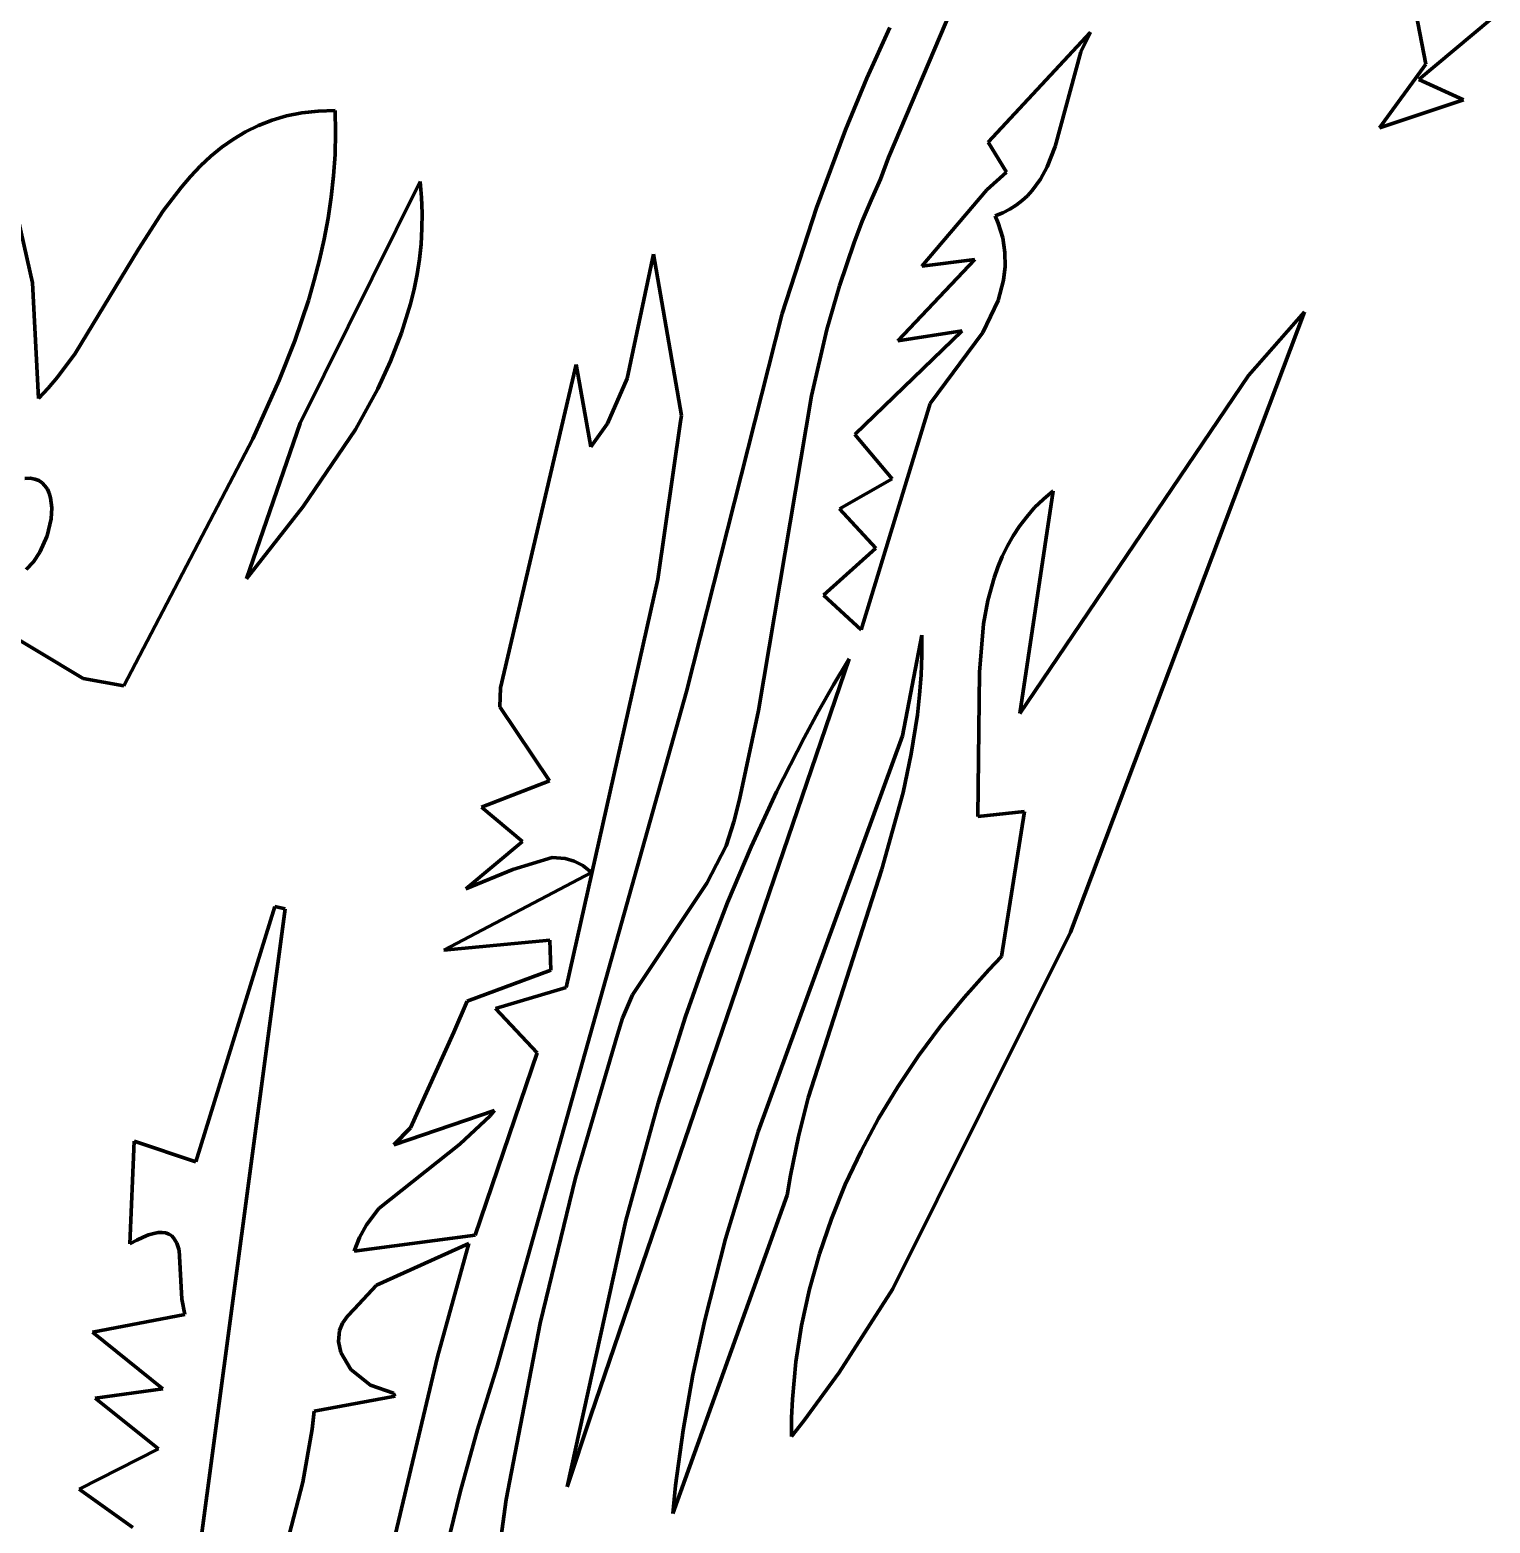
# Model space of a CAD drawing. Header units: millimetres. Extents: x 0 to 9.3, y 0 to 12.
# Drawn here: x 6.071 to 6.833, y 2.953 to 3.732 of the extents above; entities that cross this region are included whole.
import ezdxf

# ---------------------------------------------------------------- set-up
doc = ezdxf.new("R2010")
doc.units = ezdxf.units.MM
doc.layers.add('color#000000ff', color=7, linetype='CONTINUOUS', lineweight=100)
doc.layers.add('color#ffffffff', color=7, linetype='CONTINUOUS', lineweight=100)

msp = doc.modelspace()

# ---------------------------------------------------------------- linework, layer by layer
at = {"layer": 'color#000000ff'}
for p, q in [((6.51885, 3.66579), (6.55487, 3.75078)), ((6.79407, 3.74153), (6.79917, 3.71459)), ((6.51942, 3.73358), (6.50746, 3.70713)), ((6.79551, 3.70646), (6.8328, 3.7376)), ((6.62417, 3.73128), (6.57077, 3.67382)), ((6.61914, 3.72102), (6.62417, 3.73128)), ((6.60574, 3.6715), (6.61914, 3.72102)), ((6.79917, 3.71459), (6.77498, 3.68134)), ((6.50746, 3.70713), (6.49636, 3.68033)), ((6.81885, 3.69587), (6.79551, 3.70646)), ((6.77498, 3.68134), (6.81885, 3.69587)), ((6.20459, 3.68748), (6.19704, 3.68529)), ((6.21258, 3.68907), (6.20459, 3.68748)), ((6.22105, 3.69001), (6.21258, 3.68907)), ((6.23002, 3.69027), (6.22105, 3.69001)), ((6.23021, 3.6788), (6.23002, 3.69027)), ((6.18318, 3.67922), (6.17681, 3.67542)), ((6.18991, 3.68252), (6.18318, 3.67922)), ((6.19704, 3.68529), (6.18991, 3.68252)), ((6.22991, 3.66745), (6.23021, 3.6788)), ((6.49636, 3.68033), (6.48117, 3.63956)), ((6.17078, 3.67116), (6.16506, 3.66647)), ((6.17681, 3.67542), (6.17078, 3.67116)), ((6.57077, 3.67382), (6.58038, 3.65822)), ((6.60165, 3.66091), (6.60574, 3.6715)), ((6.16506, 3.66647), (6.15963, 3.66139)), ((6.22915, 3.65623), (6.22991, 3.66745)), ((6.51461, 3.65454), (6.51885, 3.66579)), ((6.15446, 3.65596), (6.14952, 3.65022)), ((6.15963, 3.66139), (6.15446, 3.65596)), ((6.22793, 3.64512), (6.22915, 3.65623)), ((6.58038, 3.65822), (6.57013, 3.64901)), ((6.59813, 3.65443), (6.60165, 3.66091)), ((6.14952, 3.65022), (6.14023, 3.63793)), ((6.27428, 3.65326), (6.21177, 3.52718)), ((6.27502, 3.64498), (6.27428, 3.65326)), ((6.50967, 3.64358), (6.51461, 3.65454)), ((6.57013, 3.64901), (6.53619, 3.60914)), ((6.59131, 3.64582), (6.59382, 3.64852)), ((6.59382, 3.64852), (6.59813, 3.65443)), ((6.2263, 3.63412), (6.22793, 3.64512)), ((6.27534, 3.63679), (6.27502, 3.64498)), ((6.50508, 3.63254), (6.50967, 3.64358)), ((6.58214, 3.63889), (6.58549, 3.64099)), ((6.58549, 3.64099), (6.58854, 3.64331)), ((6.58854, 3.64331), (6.59131, 3.64582)), ((6.0719, 3.60035), (6.06444, 3.63359)), ((6.14023, 3.63793), (6.12736, 3.61805)), ((6.22426, 3.62323), (6.2263, 3.63412)), ((6.27525, 3.62868), (6.27534, 3.63679)), ((6.48117, 3.63956), (6.46325, 3.58431)), ((6.50081, 3.62141), (6.50508, 3.63254)), ((6.57447, 3.63537), (6.57848, 3.63701)), ((6.57609, 3.63148), (6.57447, 3.63537)), ((6.57848, 3.63701), (6.58214, 3.63889)), ((6.27477, 3.62066), (6.27525, 3.62868)), ((6.57838, 3.62382), (6.57609, 3.63148)), ((6.12736, 3.61805), (6.0942, 3.56358)), ((6.22184, 3.61244), (6.22426, 3.62323)), ((6.27392, 3.61273), (6.27477, 3.62066)), ((6.4932, 3.5989), (6.50081, 3.62141)), ((6.57953, 3.61631), (6.57838, 3.62382)), ((6.21907, 3.60175), (6.22184, 3.61244)), ((6.27271, 3.60488), (6.27392, 3.61273)), ((6.39615, 3.61542), (6.38239, 3.55039)), ((6.41064, 3.53121), (6.39615, 3.61542)), ((6.5639, 3.61252), (6.52364, 3.57008)), ((6.53619, 3.60914), (6.5639, 3.61252)), ((6.57879, 3.60175), (6.57963, 3.60896)), ((6.57963, 3.60896), (6.57953, 3.61631)), ((6.21597, 3.59114), (6.21907, 3.60175)), ((6.27116, 3.59711), (6.27271, 3.60488)), ((6.57597, 3.59123), (6.57879, 3.60175)), ((6.07503, 3.53994), (6.0719, 3.60035)), ((6.26929, 3.58942), (6.27116, 3.59711)), ((6.48666, 3.57612), (6.4932, 3.5989)), ((6.20887, 3.57019), (6.21597, 3.59114)), ((6.26463, 3.5743), (6.26929, 3.58942)), ((6.56796, 3.57439), (6.57597, 3.59123)), ((6.61376, 3.26154), (6.73597, 3.58525)), ((6.73597, 3.58525), (6.7066, 3.55198)), ((6.46325, 3.58431), (6.4134, 3.38704)), ((6.20071, 3.54953), (6.20887, 3.57019)), ((6.25888, 3.5595), (6.26463, 3.5743)), ((6.4785, 3.5415), (6.48666, 3.57612)), ((6.55714, 3.5753), (6.50115, 3.52126)), ((6.52364, 3.57008), (6.55714, 3.5753)), ((6.54051, 3.53738), (6.56796, 3.57439)), ((6.0942, 3.56358), (6.08501, 3.55122)), ((6.25215, 3.54501), (6.25888, 3.5595)), ((6.35568, 3.55783), (6.31629, 3.38902)), ((6.36332, 3.51482), (6.35568, 3.55783)), ((6.08501, 3.55122), (6.08013, 3.54542)), ((6.18691, 3.51902), (6.20071, 3.54953)), ((6.38239, 3.55039), (6.37212, 3.52699)), ((6.7066, 3.55198), (6.58725, 3.37566)), ((6.08013, 3.54542), (6.07503, 3.53994)), ((6.24051, 3.52387), (6.25215, 3.54501)), ((6.45093, 3.37711), (6.4785, 3.5415)), ((6.41016, 3.5281), (6.41064, 3.53121)), ((6.50444, 3.41929), (6.54051, 3.53738)), ((6.21177, 3.52718), (6.18364, 3.44592)), ((6.21326, 3.4836), (6.24051, 3.52387)), ((6.37212, 3.52699), (6.36332, 3.51482)), ((6.39842, 3.44576), (6.41016, 3.5281)), ((6.1197, 3.39009), (6.18691, 3.51902)), ((6.50115, 3.52126), (6.52061, 3.49804)), ((6.068, 3.49828), (6.07071, 3.49836)), ((6.07071, 3.49836), (6.07312, 3.49799)), ((6.07312, 3.49799), (6.07521, 3.4972)), ((6.07521, 3.4972), (6.077, 3.49603)), ((6.077, 3.49603), (6.0785, 3.49452)), ((6.0785, 3.49452), (6.07973, 3.49269)), ((6.07973, 3.49269), (6.08068, 3.49059)), ((6.52061, 3.49804), (6.49316, 3.48244)), ((6.58725, 3.37566), (6.60464, 3.49184)), ((6.60464, 3.49184), (6.59962, 3.48755)), ((6.08068, 3.49059), (6.08137, 3.48826)), ((6.08137, 3.48826), (6.08199, 3.48302)), ((6.59962, 3.48755), (6.59504, 3.48305)), ((6.08169, 3.47726), (6.07963, 3.46828)), ((6.08199, 3.48302), (6.08169, 3.47726)), ((6.18364, 3.44592), (6.21326, 3.4836)), ((6.49316, 3.48244), (6.51208, 3.46197)), ((6.5909, 3.47833), (6.58716, 3.47342)), ((6.59504, 3.48305), (6.5909, 3.47833)), ((6.58381, 3.46833), (6.58082, 3.46307)), ((6.58716, 3.47342), (6.58381, 3.46833)), ((6.07963, 3.46828), (6.07587, 3.45976)), ((6.51208, 3.46197), (6.48481, 3.43734)), ((6.58082, 3.46307), (6.57818, 3.45764)), ((6.07256, 3.45482), (6.06867, 3.45079)), ((6.07587, 3.45976), (6.07256, 3.45482)), ((6.57818, 3.45764), (6.57586, 3.45207)), ((6.35061, 3.23256), (6.39842, 3.44576)), ((6.57385, 3.44636), (6.57065, 3.43458)), ((6.57586, 3.45207), (6.57385, 3.44636)), ((6.48481, 3.43734), (6.50444, 3.41929)), ((6.57065, 3.43458), (6.56842, 3.42239)), ((6.04134, 3.42817), (6.09837, 3.39381)), ((6.56842, 3.42239), (6.56619, 3.3972)), ((6.5362, 3.41657), (6.526, 3.3639)), ((6.53619, 3.40606), (6.5362, 3.41657)), ((6.53579, 3.39563), (6.53619, 3.40606)), ((6.36343, 3.00913), (6.49827, 3.40417)), ((6.49827, 3.40417), (6.49011, 3.39056)), ((6.09837, 3.39381), (6.1197, 3.39009)), ((6.49011, 3.39056), (6.48225, 3.3768)), ((6.53501, 3.38527), (6.53579, 3.39563)), ((6.56619, 3.3972), (6.56542, 3.32187)), ((6.4134, 3.38704), (6.31429, 3.03423)), ((6.31629, 3.38902), (6.31599, 3.37902)), ((6.53388, 3.37497), (6.53501, 3.38527)), ((6.31599, 3.37902), (6.34188, 3.3404)), ((6.441, 3.33064), (6.45093, 3.37711)), ((6.48225, 3.3768), (6.47468, 3.36291)), ((6.53067, 3.35455), (6.53388, 3.37497)), ((6.526, 3.3639), (6.45082, 3.15739)), ((6.47468, 3.36291), (6.46036, 3.33471)), ((6.52637, 3.33432), (6.53067, 3.35455)), ((6.34188, 3.3404), (6.30625, 3.32673)), ((6.43805, 3.31914), (6.441, 3.33064)), ((6.46036, 3.33471), (6.44708, 3.30603)), ((6.51531, 3.29431), (6.52637, 3.33432)), ((6.30625, 3.32673), (6.32771, 3.30888)), ((6.56542, 3.32187), (6.58979, 3.32441)), ((6.58979, 3.32441), (6.57783, 3.2488)), ((6.43396, 3.30651), (6.43805, 3.31914)), ((6.32771, 3.30888), (6.29814, 3.28402)), ((6.42399, 3.28713), (6.43396, 3.30651)), ((6.44708, 3.30603), (6.43478, 3.27689)), ((6.32276, 3.29411), (6.34326, 3.30045)), ((6.34326, 3.30045), (6.35009, 3.29999)), ((6.35009, 3.29999), (6.35464, 3.2986)), ((6.35464, 3.2986), (6.35916, 3.2962)), ((6.36367, 3.29265), (6.28673, 3.25201)), ((6.29814, 3.28402), (6.32276, 3.29411)), ((6.35916, 3.2962), (6.36367, 3.29265)), ((6.47684, 3.17501), (6.51531, 3.29431)), ((6.38513, 3.2287), (6.42399, 3.28713)), ((6.15008, 2.87102), (6.20381, 3.27373)), ((6.19838, 3.27495), (6.15729, 3.14159)), ((6.20381, 3.27373), (6.19838, 3.27495)), ((6.43478, 3.27689), (6.42339, 3.24737)), ((6.52109, 3.07526), (6.61376, 3.26154)), ((6.28673, 3.25201), (6.34204, 3.25731)), ((6.34204, 3.25731), (6.34246, 3.24161)), ((6.42339, 3.24737), (6.41285, 3.2175)), ((6.57783, 3.2488), (6.57113, 3.24184)), ((6.34246, 3.24161), (6.29877, 3.22538)), ((6.57113, 3.24184), (6.5582, 3.22745)), ((6.31361, 3.22166), (6.35061, 3.23256)), ((6.37996, 3.21658), (6.38513, 3.2287)), ((6.5582, 3.22745), (6.54593, 3.21247)), ((6.29877, 3.22538), (6.29188, 3.20931)), ((6.33545, 3.19845), (6.31361, 3.22166)), ((6.37739, 3.20802), (6.37996, 3.21658)), ((6.41285, 3.2175), (6.39849, 3.17215)), ((6.54593, 3.21247), (6.53437, 3.19692)), ((6.29188, 3.20931), (6.26935, 3.15928)), ((6.35535, 3.13321), (6.37739, 3.20802)), ((6.30304, 3.10331), (6.33545, 3.19845)), ((6.53437, 3.19692), (6.52357, 3.18083)), ((6.52357, 3.18083), (6.51357, 3.16426)), ((6.39849, 3.17215), (6.38168, 3.11092)), ((6.47177, 3.15482), (6.47684, 3.17501)), ((6.26055, 3.15054), (6.3131, 3.16843)), ((6.31082, 3.16561), (6.29497, 3.15089)), ((6.3131, 3.16843), (6.31082, 3.16561)), ((6.26935, 3.15928), (6.26055, 3.15054)), ((6.45082, 3.15739), (6.43372, 3.10139)), ((6.51357, 3.16426), (6.50444, 3.14722)), ((6.12512, 3.15233), (6.12275, 3.09876)), ((6.15729, 3.14159), (6.12512, 3.15233)), ((6.29497, 3.15089), (6.2527, 3.11732)), ((6.46763, 3.13445), (6.47177, 3.15482)), ((6.50444, 3.14722), (6.49621, 3.12975)), ((6.33687, 3.05736), (6.35535, 3.13321)), ((6.46596, 3.12419), (6.46763, 3.13445)), ((6.49621, 3.12975), (6.48894, 3.11189)), ((6.40613, 2.95798), (6.46596, 3.12419)), ((6.2527, 3.11732), (6.24627, 3.10866)), ((6.38168, 3.11092), (6.35109, 2.97192)), ((6.48894, 3.11189), (6.48267, 3.09366)), ((6.12637, 3.10076), (6.12966, 3.10232)), ((6.12966, 3.10232), (6.13261, 3.10348)), ((6.13261, 3.10348), (6.13526, 3.10426)), ((6.13526, 3.10426), (6.13761, 3.10467)), ((6.13761, 3.10467), (6.13969, 3.10474)), ((6.13969, 3.10474), (6.14151, 3.10448)), ((6.14151, 3.10448), (6.14309, 3.10393)), ((6.14309, 3.10393), (6.14445, 3.1031)), ((6.14445, 3.1031), (6.1456, 3.10202)), ((6.1456, 3.10202), (6.14736, 3.09917)), ((6.23992, 3.09491), (6.30304, 3.10331)), ((6.24274, 3.10213), (6.23992, 3.09491)), ((6.24627, 3.10866), (6.24274, 3.10213)), ((6.12275, 3.09876), (6.12637, 3.10076)), ((6.14736, 3.09917), (6.14851, 3.09557)), ((6.14851, 3.09557), (6.14999, 3.06994)), ((6.29979, 3.09892), (6.25147, 3.07719)), ((6.28343, 3.03987), (6.29979, 3.09892)), ((6.43372, 3.10139), (6.42282, 3.05895)), ((6.48267, 3.09366), (6.47745, 3.07511)), ((6.25147, 3.07719), (6.23993, 3.06469)), ((6.47745, 3.07511), (6.47334, 3.05626)), ((6.49305, 3.03158), (6.52109, 3.07526)), ((6.14999, 3.06994), (6.15146, 3.0619)), ((6.23993, 3.06469), (6.23632, 3.06112)), ((6.15146, 3.0619), (6.10336, 3.05265)), ((6.23379, 3.05739), (6.23227, 3.05356)), ((6.23632, 3.06112), (6.23379, 3.05739)), ((6.31923, 2.96529), (6.33687, 3.05736)), ((6.42282, 3.05895), (6.41668, 3.03039)), ((6.47334, 3.05626), (6.47037, 3.03715)), ((6.10336, 3.05265), (6.14003, 3.02309)), ((6.23227, 3.05356), (6.23169, 3.04775)), ((6.23169, 3.04775), (6.23291, 3.04204)), ((6.21708, 2.76141), (6.28343, 3.03987)), ((6.23291, 3.04204), (6.2382, 3.03326)), ((6.2382, 3.03326), (6.24833, 3.02505)), ((6.31429, 3.03423), (6.30426, 3.00188)), ((6.47037, 3.03715), (6.4686, 3.01781)), ((6.24833, 3.02505), (6.26048, 3.02084)), ((6.41668, 3.03039), (6.41158, 3.00162)), ((6.47456, 3.00645), (6.49305, 3.03158)), ((6.14003, 3.02309), (6.1047, 3.01821)), ((6.1047, 3.01821), (6.13773, 2.99181)), ((6.2612, 3.01929), (6.21908, 3.01144)), ((6.26048, 3.02084), (6.2612, 3.01929)), ((6.4686, 3.01781), (6.46818, 3.00807)), ((6.21908, 3.01144), (6.21787, 3.00211)), ((6.35109, 2.97192), (6.36343, 3.00913)), ((6.21787, 3.00211), (6.21315, 2.9744)), ((6.30426, 3.00188), (6.29524, 2.96927)), ((6.41158, 3.00162), (6.40763, 2.97259)), ((6.46818, 3.00807), (6.46808, 2.99829)), ((6.46808, 2.99829), (6.47456, 3.00645)), ((6.13773, 2.99181), (6.09633, 2.97079)), ((6.09633, 2.97079), (6.12442, 2.95072)), ((6.21315, 2.9744), (6.19191, 2.89302)), ((6.40763, 2.97259), (6.40613, 2.95798)), ((6.29524, 2.96927), (6.28323, 2.91997)), ((6.3063, 2.87246), (6.31923, 2.96529))]:
    msp.add_line(p, q, dxfattribs=at)
at = {"layer": 'color#ffffffff'}
for p, q in [((6.55487, 3.75078), (6.51885, 3.66579)), ((6.79917, 3.71459), (6.79407, 3.74153)), ((6.50746, 3.70713), (6.51942, 3.73358)), ((6.8328, 3.7376), (6.79551, 3.70646)), ((6.57077, 3.67382), (6.62417, 3.73128)), ((6.62417, 3.73128), (6.61914, 3.72102)), ((6.61914, 3.72102), (6.60574, 3.6715)), ((6.77498, 3.68134), (6.79917, 3.71459)), ((6.49636, 3.68033), (6.50746, 3.70713)), ((6.79551, 3.70646), (6.81885, 3.69587)), ((6.81885, 3.69587), (6.77498, 3.68134)), ((6.19704, 3.68529), (6.20459, 3.68748)), ((6.20459, 3.68748), (6.21258, 3.68907)), ((6.21258, 3.68907), (6.22105, 3.69001)), ((6.22105, 3.69001), (6.23002, 3.69027)), ((6.23002, 3.69027), (6.23021, 3.6788)), ((6.17681, 3.67542), (6.18318, 3.67922)), ((6.18318, 3.67922), (6.18991, 3.68252)), ((6.18991, 3.68252), (6.19704, 3.68529)), ((6.23021, 3.6788), (6.22991, 3.66745)), ((6.48117, 3.63956), (6.49636, 3.68033)), ((6.16506, 3.66647), (6.17078, 3.67116)), ((6.17078, 3.67116), (6.17681, 3.67542)), ((6.58038, 3.65822), (6.57077, 3.67382)), ((6.60574, 3.6715), (6.60165, 3.66091)), ((6.15963, 3.66139), (6.16506, 3.66647)), ((6.22991, 3.66745), (6.22915, 3.65623)), ((6.51885, 3.66579), (6.51461, 3.65454)), ((6.14952, 3.65022), (6.15446, 3.65596)), ((6.15446, 3.65596), (6.15963, 3.66139)), ((6.22915, 3.65623), (6.22793, 3.64512)), ((6.57013, 3.64901), (6.58038, 3.65822)), ((6.60165, 3.66091), (6.59813, 3.65443)), ((6.14023, 3.63793), (6.14952, 3.65022)), ((6.21177, 3.52718), (6.27428, 3.65326)), ((6.27428, 3.65326), (6.27502, 3.64498)), ((6.51461, 3.65454), (6.50967, 3.64358)), ((6.53619, 3.60914), (6.57013, 3.64901)), ((6.59382, 3.64852), (6.59131, 3.64582)), ((6.59813, 3.65443), (6.59382, 3.64852)), ((6.22793, 3.64512), (6.2263, 3.63412)), ((6.27502, 3.64498), (6.27534, 3.63679)), ((6.50967, 3.64358), (6.50508, 3.63254)), ((6.58549, 3.64099), (6.58214, 3.63889)), ((6.58854, 3.64331), (6.58549, 3.64099)), ((6.59131, 3.64582), (6.58854, 3.64331)), ((6.06444, 3.63359), (6.0719, 3.60035)), ((6.12736, 3.61805), (6.14023, 3.63793)), ((6.2263, 3.63412), (6.22426, 3.62323)), ((6.27534, 3.63679), (6.27525, 3.62868)), ((6.46325, 3.58431), (6.48117, 3.63956)), ((6.50508, 3.63254), (6.50081, 3.62141)), ((6.57848, 3.63701), (6.57447, 3.63537)), ((6.57447, 3.63537), (6.57609, 3.63148)), ((6.58214, 3.63889), (6.57848, 3.63701)), ((6.27525, 3.62868), (6.27477, 3.62066)), ((6.57609, 3.63148), (6.57838, 3.62382)), ((6.0942, 3.56358), (6.12736, 3.61805)), ((6.22426, 3.62323), (6.22184, 3.61244)), ((6.27477, 3.62066), (6.27392, 3.61273)), ((6.50081, 3.62141), (6.4932, 3.5989)), ((6.57838, 3.62382), (6.57953, 3.61631)), ((6.22184, 3.61244), (6.21907, 3.60175)), ((6.27392, 3.61273), (6.27271, 3.60488)), ((6.38239, 3.55039), (6.39615, 3.61542)), ((6.39615, 3.61542), (6.41064, 3.53121)), ((6.52364, 3.57008), (6.5639, 3.61252)), ((6.5639, 3.61252), (6.53619, 3.60914)), ((6.57963, 3.60896), (6.57879, 3.60175)), ((6.57953, 3.61631), (6.57963, 3.60896)), ((6.21907, 3.60175), (6.21597, 3.59114)), ((6.27271, 3.60488), (6.27116, 3.59711)), ((6.57879, 3.60175), (6.57597, 3.59123)), ((6.0719, 3.60035), (6.07503, 3.53994)), ((6.27116, 3.59711), (6.26929, 3.58942)), ((6.4932, 3.5989), (6.48666, 3.57612)), ((6.21597, 3.59114), (6.20887, 3.57019)), ((6.26929, 3.58942), (6.26463, 3.5743)), ((6.57597, 3.59123), (6.56796, 3.57439)), ((6.73597, 3.58525), (6.61376, 3.26154)), ((6.7066, 3.55198), (6.73597, 3.58525)), ((6.4134, 3.38704), (6.46325, 3.58431)), ((6.20887, 3.57019), (6.20071, 3.54953)), ((6.26463, 3.5743), (6.25888, 3.5595)), ((6.48666, 3.57612), (6.4785, 3.5415)), ((6.50115, 3.52126), (6.55714, 3.5753)), ((6.55714, 3.5753), (6.52364, 3.57008)), ((6.56796, 3.57439), (6.54051, 3.53738)), ((6.08501, 3.55122), (6.0942, 3.56358)), ((6.25888, 3.5595), (6.25215, 3.54501)), ((6.31629, 3.38902), (6.35568, 3.55783)), ((6.35568, 3.55783), (6.36332, 3.51482)), ((6.08013, 3.54542), (6.08501, 3.55122)), ((6.20071, 3.54953), (6.18691, 3.51902)), ((6.37212, 3.52699), (6.38239, 3.55039)), ((6.58725, 3.37566), (6.7066, 3.55198)), ((6.07503, 3.53994), (6.08013, 3.54542)), ((6.25215, 3.54501), (6.24051, 3.52387)), ((6.4785, 3.5415), (6.45093, 3.37711)), ((6.41064, 3.53121), (6.41016, 3.5281)), ((6.54051, 3.53738), (6.50444, 3.41929)), ((6.18364, 3.44592), (6.21177, 3.52718)), ((6.24051, 3.52387), (6.21326, 3.4836)), ((6.36332, 3.51482), (6.37212, 3.52699)), ((6.41016, 3.5281), (6.39842, 3.44576)), ((6.18691, 3.51902), (6.1197, 3.39009)), ((6.52061, 3.49804), (6.50115, 3.52126)), ((6.07071, 3.49836), (6.068, 3.49828)), ((6.07312, 3.49799), (6.07071, 3.49836)), ((6.07521, 3.4972), (6.07312, 3.49799)), ((6.077, 3.49603), (6.07521, 3.4972)), ((6.0785, 3.49452), (6.077, 3.49603)), ((6.07973, 3.49269), (6.0785, 3.49452)), ((6.08068, 3.49059), (6.07973, 3.49269)), ((6.49316, 3.48244), (6.52061, 3.49804)), ((6.60464, 3.49184), (6.58725, 3.37566)), ((6.59962, 3.48755), (6.60464, 3.49184)), ((6.08137, 3.48826), (6.08068, 3.49059)), ((6.08199, 3.48302), (6.08137, 3.48826)), ((6.59504, 3.48305), (6.59962, 3.48755)), ((6.07963, 3.46828), (6.08169, 3.47726)), ((6.08169, 3.47726), (6.08199, 3.48302)), ((6.21326, 3.4836), (6.18364, 3.44592)), ((6.51208, 3.46197), (6.49316, 3.48244)), ((6.58716, 3.47342), (6.5909, 3.47833)), ((6.5909, 3.47833), (6.59504, 3.48305)), ((6.58082, 3.46307), (6.58381, 3.46833)), ((6.58381, 3.46833), (6.58716, 3.47342)), ((6.07587, 3.45976), (6.07963, 3.46828)), ((6.48481, 3.43734), (6.51208, 3.46197)), ((6.57818, 3.45764), (6.58082, 3.46307)), ((6.06867, 3.45079), (6.07256, 3.45482)), ((6.07256, 3.45482), (6.07587, 3.45976)), ((6.57586, 3.45207), (6.57818, 3.45764)), ((6.39842, 3.44576), (6.35061, 3.23256)), ((6.57065, 3.43458), (6.57385, 3.44636)), ((6.57385, 3.44636), (6.57586, 3.45207)), ((6.50444, 3.41929), (6.48481, 3.43734)), ((6.56842, 3.42239), (6.57065, 3.43458)), ((6.09837, 3.39381), (6.04134, 3.42817)), ((6.56619, 3.3972), (6.56842, 3.42239)), ((6.526, 3.3639), (6.5362, 3.41657)), ((6.5362, 3.41657), (6.53619, 3.40606)), ((6.53619, 3.40606), (6.53579, 3.39563)), ((6.49827, 3.40417), (6.36343, 3.00913)), ((6.49011, 3.39056), (6.49827, 3.40417)), ((6.1197, 3.39009), (6.09837, 3.39381)), ((6.48225, 3.3768), (6.49011, 3.39056)), ((6.53579, 3.39563), (6.53501, 3.38527)), ((6.56542, 3.32187), (6.56619, 3.3972)), ((6.31429, 3.03423), (6.4134, 3.38704)), ((6.31599, 3.37902), (6.31629, 3.38902)), ((6.53501, 3.38527), (6.53388, 3.37497)), ((6.34188, 3.3404), (6.31599, 3.37902)), ((6.45093, 3.37711), (6.441, 3.33064)), ((6.47468, 3.36291), (6.48225, 3.3768)), ((6.53388, 3.37497), (6.53067, 3.35455)), ((6.45082, 3.15739), (6.526, 3.3639)), ((6.46036, 3.33471), (6.47468, 3.36291)), ((6.53067, 3.35455), (6.52637, 3.33432)), ((6.30625, 3.32673), (6.34188, 3.3404)), ((6.441, 3.33064), (6.43805, 3.31914)), ((6.44708, 3.30603), (6.46036, 3.33471)), ((6.52637, 3.33432), (6.51531, 3.29431)), ((6.32771, 3.30888), (6.30625, 3.32673)), ((6.58979, 3.32441), (6.56542, 3.32187)), ((6.57783, 3.2488), (6.58979, 3.32441)), ((6.43805, 3.31914), (6.43396, 3.30651)), ((6.29814, 3.28402), (6.32771, 3.30888)), ((6.43396, 3.30651), (6.42399, 3.28713)), ((6.43478, 3.27689), (6.44708, 3.30603)), ((6.34326, 3.30045), (6.32276, 3.29411)), ((6.35009, 3.29999), (6.34326, 3.30045)), ((6.35464, 3.2986), (6.35009, 3.29999)), ((6.35916, 3.2962), (6.35464, 3.2986)), ((6.28673, 3.25201), (6.36367, 3.29265)), ((6.32276, 3.29411), (6.29814, 3.28402)), ((6.36367, 3.29265), (6.35916, 3.2962)), ((6.51531, 3.29431), (6.47684, 3.17501)), ((6.42399, 3.28713), (6.38513, 3.2287)), ((6.20381, 3.27373), (6.15008, 2.87102)), ((6.15729, 3.14159), (6.19838, 3.27495)), ((6.19838, 3.27495), (6.20381, 3.27373)), ((6.42339, 3.24737), (6.43478, 3.27689)), ((6.61376, 3.26154), (6.52109, 3.07526)), ((6.34204, 3.25731), (6.28673, 3.25201)), ((6.34246, 3.24161), (6.34204, 3.25731)), ((6.41285, 3.2175), (6.42339, 3.24737)), ((6.57113, 3.24184), (6.57783, 3.2488)), ((6.29877, 3.22538), (6.34246, 3.24161)), ((6.5582, 3.22745), (6.57113, 3.24184)), ((6.35061, 3.23256), (6.31361, 3.22166)), ((6.38513, 3.2287), (6.37996, 3.21658)), ((6.54593, 3.21247), (6.5582, 3.22745)), ((6.29188, 3.20931), (6.29877, 3.22538)), ((6.31361, 3.22166), (6.33545, 3.19845)), ((6.37996, 3.21658), (6.37739, 3.20802)), ((6.39849, 3.17215), (6.41285, 3.2175)), ((6.53437, 3.19692), (6.54593, 3.21247)), ((6.26935, 3.15928), (6.29188, 3.20931)), ((6.37739, 3.20802), (6.35535, 3.13321)), ((6.33545, 3.19845), (6.30304, 3.10331)), ((6.52357, 3.18083), (6.53437, 3.19692)), ((6.51357, 3.16426), (6.52357, 3.18083)), ((6.38168, 3.11092), (6.39849, 3.17215)), ((6.47684, 3.17501), (6.47177, 3.15482)), ((6.3131, 3.16843), (6.26055, 3.15054)), ((6.29497, 3.15089), (6.31082, 3.16561)), ((6.31082, 3.16561), (6.3131, 3.16843)), ((6.26055, 3.15054), (6.26935, 3.15928)), ((6.43372, 3.10139), (6.45082, 3.15739)), ((6.50444, 3.14722), (6.51357, 3.16426)), ((6.12275, 3.09876), (6.12512, 3.15233)), ((6.12512, 3.15233), (6.15729, 3.14159)), ((6.2527, 3.11732), (6.29497, 3.15089)), ((6.47177, 3.15482), (6.46763, 3.13445)), ((6.49621, 3.12975), (6.50444, 3.14722)), ((6.35535, 3.13321), (6.33687, 3.05736)), ((6.46763, 3.13445), (6.46596, 3.12419)), ((6.48894, 3.11189), (6.49621, 3.12975)), ((6.46596, 3.12419), (6.40613, 2.95798)), ((6.24627, 3.10866), (6.2527, 3.11732)), ((6.35109, 2.97192), (6.38168, 3.11092)), ((6.48267, 3.09366), (6.48894, 3.11189)), ((6.12966, 3.10232), (6.12637, 3.10076)), ((6.13261, 3.10348), (6.12966, 3.10232)), ((6.13526, 3.10426), (6.13261, 3.10348)), ((6.13761, 3.10467), (6.13526, 3.10426)), ((6.13969, 3.10474), (6.13761, 3.10467)), ((6.14151, 3.10448), (6.13969, 3.10474)), ((6.14309, 3.10393), (6.14151, 3.10448)), ((6.14445, 3.1031), (6.14309, 3.10393)), ((6.1456, 3.10202), (6.14445, 3.1031)), ((6.14736, 3.09917), (6.1456, 3.10202)), ((6.30304, 3.10331), (6.23992, 3.09491)), ((6.23992, 3.09491), (6.24274, 3.10213)), ((6.24274, 3.10213), (6.24627, 3.10866)), ((6.12637, 3.10076), (6.12275, 3.09876)), ((6.14851, 3.09557), (6.14736, 3.09917)), ((6.14999, 3.06994), (6.14851, 3.09557)), ((6.25147, 3.07719), (6.29979, 3.09892)), ((6.29979, 3.09892), (6.28343, 3.03987)), ((6.42282, 3.05895), (6.43372, 3.10139)), ((6.47745, 3.07511), (6.48267, 3.09366)), ((6.23993, 3.06469), (6.25147, 3.07719)), ((6.47334, 3.05626), (6.47745, 3.07511)), ((6.52109, 3.07526), (6.49305, 3.03158)), ((6.15146, 3.0619), (6.14999, 3.06994)), ((6.23632, 3.06112), (6.23993, 3.06469)), ((6.10336, 3.05265), (6.15146, 3.0619)), ((6.23227, 3.05356), (6.23379, 3.05739)), ((6.23379, 3.05739), (6.23632, 3.06112)), ((6.33687, 3.05736), (6.31923, 2.96529)), ((6.41668, 3.03039), (6.42282, 3.05895)), ((6.47037, 3.03715), (6.47334, 3.05626)), ((6.14003, 3.02309), (6.10336, 3.05265)), ((6.23169, 3.04775), (6.23227, 3.05356)), ((6.23291, 3.04204), (6.23169, 3.04775)), ((6.28343, 3.03987), (6.21708, 2.76141)), ((6.2382, 3.03326), (6.23291, 3.04204)), ((6.24833, 3.02505), (6.2382, 3.03326)), ((6.30426, 3.00188), (6.31429, 3.03423)), ((6.4686, 3.01781), (6.47037, 3.03715)), ((6.26048, 3.02084), (6.24833, 3.02505)), ((6.41158, 3.00162), (6.41668, 3.03039)), ((6.49305, 3.03158), (6.47456, 3.00645)), ((6.1047, 3.01821), (6.14003, 3.02309)), ((6.13773, 2.99181), (6.1047, 3.01821)), ((6.21908, 3.01144), (6.2612, 3.01929)), ((6.2612, 3.01929), (6.26048, 3.02084)), ((6.46818, 3.00807), (6.4686, 3.01781)), ((6.21787, 3.00211), (6.21908, 3.01144)), ((6.36343, 3.00913), (6.35109, 2.97192)), ((6.21315, 2.9744), (6.21787, 3.00211)), ((6.29524, 2.96927), (6.30426, 3.00188)), ((6.40763, 2.97259), (6.41158, 3.00162)), ((6.46808, 2.99829), (6.46818, 3.00807)), ((6.47456, 3.00645), (6.46808, 2.99829)), ((6.09633, 2.97079), (6.13773, 2.99181)), ((6.12442, 2.95072), (6.09633, 2.97079)), ((6.19191, 2.89302), (6.21315, 2.9744)), ((6.40613, 2.95798), (6.40763, 2.97259)), ((6.28323, 2.91997), (6.29524, 2.96927)), ((6.31923, 2.96529), (6.3063, 2.87246))]:
    msp.add_line(p, q, dxfattribs=at)

doc.saveas('drawing.dxf')
